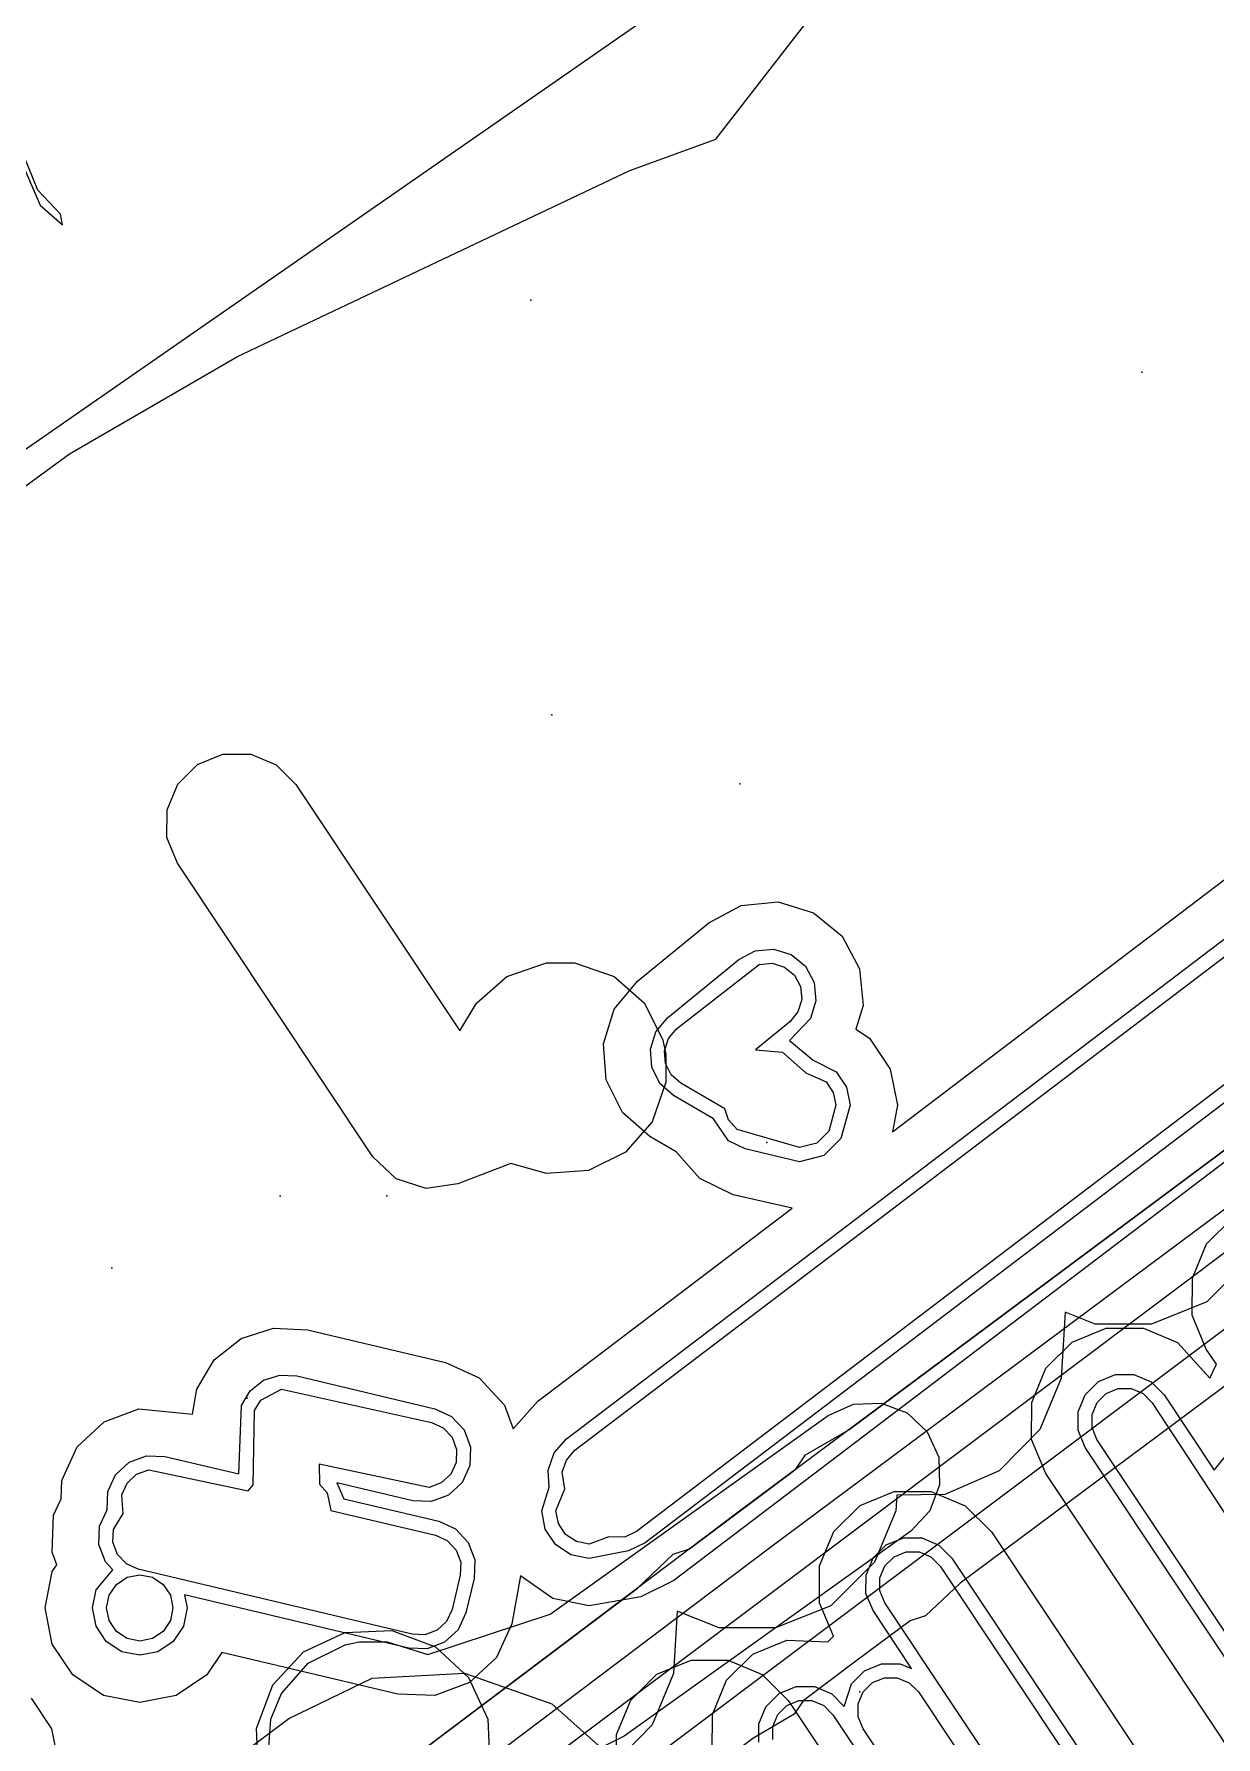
# Model space of a CAD drawing. Header units: metres. Extents: x 8738 to 9560, y -8972 to -7699.
# Drawn here: x 9349.42 to 9374.35, y -7852.86 to -7816.92 of the extents above; entities that cross this region are included whole.
import ezdxf

# ---------------------------------------------------------------- set-up
doc = ezdxf.new("R2010")
doc.units = ezdxf.units.M
for name, color, linetype in [('AI_GREENING_EXCLUSIONS', 1, 'Continuous'), ('AI_GREENING_LAWN', 82, 'Continuous'), ('AI_GREENING_REJECTED', 6, 'Continuous')]:
    doc.layers.add(name, color=color, linetype=linetype)

msp = doc.modelspace()

# ---------------------------------------------------------------- linework, layer by layer
at = {"layer": 'AI_GREENING_EXCLUSIONS'}
for points in [[(9333.088, -7871.645), (9364.359, -7848.05), (9391.502, -7827.84), (9428.723, -7799.764)], [(9333.683, -7872.449), (9364.962, -7848.849), (9392.102, -7828.64), (9429.904, -7800.137)], [(9335.234, -7870.01), (9362.139, -7849.734), (9362.899, -7849.006), (9363.245, -7848.891), (9365.487, -7847.211), (9365.693, -7846.912), (9366.61, -7846.383), (9389.296, -7829.48), (9390.041, -7828.782), (9390.381, -7828.672), (9391.693, -7827.695), (9392.609, -7827.004), (9392.813, -7826.704), (9393.465, -7826.275), (9393.817, -7826.132), (9424.276, -7803.709)], [(9335.234, -7870.01), (9362.139, -7849.734), (9362.899, -7849.006), (9363.245, -7848.891), (9365.487, -7847.211), (9365.693, -7846.912), (9366.61, -7846.383), (9389.296, -7829.48), (9390.041, -7828.782), (9390.381, -7828.672), (9391.693, -7827.695), (9392.609, -7827.004), (9392.813, -7826.704), (9393.465, -7826.275), (9393.817, -7826.132), (9424.276, -7803.709)], [(9427.307, -7806.445), (9396.043, -7829.461), (9395.367, -7830.08), (9395.065, -7830.18), (9394.084, -7830.902), (9392.779, -7831.876), (9392.573, -7832.175), (9391.673, -7832.697), (9368.959, -7849.621), (9368.225, -7850.305), (9367.899, -7850.411), (9366.754, -7851.264), (9365.644, -7852.1), (9365.452, -7852.383), (9364.585, -7852.899), (9337.717, -7873.147)], [(9427.307, -7806.445), (9396.043, -7829.461), (9395.367, -7830.08), (9395.065, -7830.18), (9394.084, -7830.902), (9392.779, -7831.876), (9392.573, -7832.175), (9391.673, -7832.697), (9368.959, -7849.621), (9368.225, -7850.305), (9367.899, -7850.411), (9366.754, -7851.264), (9365.644, -7852.1), (9365.452, -7852.383), (9364.585, -7852.899), (9337.717, -7873.147)], [(9290.515, -7870.721), (9298.927, -7867.09), (9302.956, -7865.851), (9303.549, -7864.809), (9304.803, -7862.961), (9307.503, -7859.687), (9313.421, -7853.735), (9317.016, -7850.685), (9319.418, -7849.087), (9323.035, -7847.164), (9331.447, -7843.533), (9334.616, -7842.524), (9336.27, -7839.861), (9338.638, -7836.801), (9344.34, -7830.64), (9347.478, -7827.747), (9350.166, -7825.781), (9353.712, -7823.73), (9361.989, -7819.801), (9363.801, -7819.142), (9365.776, -7816.594)], [(9349.138, -7819.592), (9349.546, -7820.53), (9350.02, -7820.951), (9349.976, -7820.722), (9349.495, -7820.219), (9349.025, -7819.054)], [(9374.825, -7838.878), (9362.13, -7848.526), (9361.885, -7848.646), (9361.547, -7848.64), (9361.128, -7848.794), (9360.86, -7848.741), (9360.633, -7848.589), (9360.481, -7848.362), (9360.428, -7848.094), (9360.614, -7847.627), (9360.56, -7847.277), (9360.649, -7847.019), (9360.83, -7846.814), (9387.83, -7826.294)], [(9374.591, -7840.689), (9362.917, -7849.561), (9362.216, -7849.903), (9361.128, -7850.094), (9360.363, -7849.942), (9359.683, -7849.462), (9359.5, -7850.476), (9359.175, -7851.186), (9358.603, -7851.717), (9357.872, -7851.989), (9357.092, -7851.961), (9353.379, -7851.081), (9353.062, -7851.554), (9352.413, -7851.988), (9351.648, -7852.14), (9350.883, -7851.988), (9350.234, -7851.554), (9349.8, -7850.905), (9349.648, -7850.14), (9349.8, -7849.375), (9349.898, -7849.229), (9349.799, -7848.963), (9349.827, -7848.184), (9349.987, -7847.836), (9350, -7847.454), (9350.325, -7846.744), (9350.897, -7846.213), (9351.628, -7845.941), (9352.76, -7846.052), (9352.852, -7845.524), (9353.22, -7844.904), (9353.783, -7844.455), (9354.469, -7844.234), (9355.189, -7844.271), (9358.1, -7844.961), (9358.81, -7845.286), (9359.341, -7845.858), (9359.529, -7846.36), (9360.043, -7845.779), (9365.409, -7841.701), (9364.165, -7841.421), (9363.464, -7841.078), (9362.966, -7840.515), (9362.406, -7840.187), (9361.831, -7839.681), (9361.488, -7838.996), (9361.428, -7838.232), (9361.66, -7837.502), (9362.148, -7836.913), (9363.651, -7835.683), (9364.339, -7835.316), (9365.116, -7835.24), (9365.863, -7835.468), (9366.465, -7835.963), (9366.832, -7836.652), (9366.908, -7837.429), (9366.757, -7837.924), (9367.047, -7838.118), (9367.481, -7838.767), (9367.633, -7839.532), (9367.528, -7840.09), (9379.709, -7830.833)], [(9374.863, -7839.226), (9362.312, -7848.765), (9361.961, -7848.936), (9361.128, -7849.094), (9360.745, -7849.018), (9360.421, -7848.801), (9360.204, -7848.477), (9360.128, -7848.094), (9360.284, -7847.592), (9360.262, -7847.236), (9360.389, -7846.867), (9360.648, -7846.575), (9360.648, -7846.575), (9381.587, -7830.661)], [(9374.895, -7853.519), (9370.762, -7847.305), (9370.465, -7846.584), (9370.467, -7845.804), (9370.767, -7845.083), (9371.32, -7844.533), (9372.041, -7844.235), (9372.822, -7844.237), (9373.542, -7844.537), (9374.227, -7845.292), (9374.363, -7844.999), (9374.151, -7844.68), (9373.854, -7843.959), (9373.856, -7843.178), (9374.156, -7842.458), (9374.709, -7841.907)], [(9375.083, -7842.757), (9374.161, -7843.679), (9372.996, -7844.149), (9371.808, -7844.149), (9371.174, -7843.901), (9371.091, -7845.288), (9370.638, -7846.372), (9369.783, -7847.249), (9368.632, -7847.747), (9367.619, -7847.764), (9367.602, -7848.088), (9367.149, -7849.172), (9366.227, -7850.094), (9365.062, -7850.564), (9363.874, -7850.564), (9362.985, -7850.209), (9362.909, -7851.523), (9362.456, -7852.607), (9361.601, -7853.484)], [(9375.743, -7852.988), (9371.595, -7846.752), (9371.446, -7846.391), (9371.447, -7846.001), (9371.597, -7845.641), (9371.874, -7845.365), (9372.234, -7845.217), (9372.624, -7845.217), (9372.985, -7845.368), (9373.26, -7845.644), (9374.317, -7847.233), (9374.651, -7846.821)], [(9375.997, -7852.829), (9371.844, -7846.586), (9371.74, -7846.333), (9371.741, -7846.06), (9371.846, -7845.808), (9372.04, -7845.615), (9372.292, -7845.511), (9372.565, -7845.512), (9372.817, -7845.617), (9373.01, -7845.81), (9377.646, -7852.872)], [(9354.351, -7853.375), (9354.41, -7852.489), (9354.636, -7851.948), (9355.202, -7851.304), (9355.202, -7851.304), (9355.982, -7850.917), (9356.274, -7850.858), (9356.868, -7850.858), (9357.722, -7851.122), (9360.307, -7850.275), (9366.171, -7846.078), (9366.704, -7845.837), (9367.289, -7845.818), (9367.837, -7846.024), (9368.264, -7846.424), (9368.505, -7846.958), (9368.524, -7847.543), (9368.317, -7848.09), (9367.917, -7848.517), (9361.866, -7852.848), (9361.46, -7853.054)], [(9363.726, -7853.169), (9363.728, -7852.388), (9364.028, -7851.668), (9364.581, -7851.117), (9365.303, -7850.82), (9366.164, -7850.856), (9366.281, -7850.739), (9365.989, -7850.03), (9365.991, -7849.249), (9366.291, -7848.529), (9366.844, -7847.978), (9367.565, -7847.681), (9368.346, -7847.683), (9369.066, -7847.983), (9369.617, -7848.536), (9373.753, -7854.756)], [(9364.707, -7852.976), (9364.708, -7852.586), (9364.858, -7852.225), (9365.135, -7851.95), (9365.496, -7851.802), (9365.886, -7851.802), (9366.246, -7851.952), (9366.512, -7852.22), (9366.663, -7851.744), (9366.939, -7851.468), (9367.3, -7851.32), (9367.69, -7851.321), (9367.933, -7851.422), (9367.119, -7850.197), (9366.97, -7849.837), (9366.971, -7849.446), (9367.121, -7849.086), (9367.397, -7848.811), (9367.758, -7848.662), (9368.148, -7848.663), (9368.509, -7848.813), (9368.784, -7849.09), (9372.946, -7855.347)], [(9371.555, -7856.326), (9367.368, -7850.031), (9367.264, -7849.779), (9367.265, -7849.506), (9367.37, -7849.253), (9367.564, -7849.061), (9367.816, -7848.957), (9368.089, -7848.957), (9368.341, -7849.062), (9368.534, -7849.256), (9372.704, -7855.525)], [(9361.703, -7853.59), (9361.705, -7852.809), (9362.005, -7852.089), (9362.558, -7851.538), (9363.28, -7851.241), (9364.06, -7851.243), (9364.78, -7851.543), (9365.331, -7852.096), (9369.702, -7858.668)], [(9354.003, -7853.065), (9354.794, -7852.471), (9356.553, -7851.626), (9358.5, -7851.518), (9360.341, -7852.164), (9361.795, -7853.466)], [(9370.36, -7857.875), (9366.91, -7852.689), (9366.806, -7852.436), (9366.807, -7852.163), (9366.912, -7851.911), (9367.105, -7851.718), (9367.358, -7851.614), (9367.631, -7851.615), (9367.883, -7851.72), (9368.076, -7851.913), (9371.117, -7856.485)], [(9349.352, -7852.042), (9349.786, -7852.691), (9349.938, -7853.456), (9349.786, -7854.221), (9349.352, -7854.87)], [(9365.002, -7852.918), (9365.002, -7852.645), (9365.107, -7852.393), (9365.301, -7852.2), (9365.553, -7852.096), (9365.827, -7852.096), (9366.079, -7852.202), (9366.271, -7852.395), (9370.316, -7858.477)]]:
    msp.add_lwpolyline(points, dxfattribs=at)
for points in [[(9362.46, -7839.878), (9361.894, -7840.522), (9361.114, -7840.909), (9360.228, -7840.968), (9359.475, -7840.76), (9358.357, -7841.191), (9357.693, -7841.286), (9357.055, -7841.083), (9356.568, -7840.622), (9352.443, -7834.421), (9352.22, -7833.879), (9352.222, -7833.294), (9352.447, -7832.754), (9352.862, -7832.341), (9353.403, -7832.118), (9353.988, -7832.119), (9354.528, -7832.344), (9354.941, -7832.759), (9358.399, -7837.957), (9358.751, -7837.379), (9359.395, -7836.813), (9360.228, -7836.528), (9360.822, -7836.528), (9361.655, -7836.813), (9362.299, -7837.379), (9362.686, -7838.159), (9362.745, -7838.451), (9362.745, -7839.045), (9362.46, -7839.878)], [(9362.782, -7837.686), (9364.284, -7836.457), (9364.629, -7836.273), (9365.017, -7836.235), (9365.39, -7836.349), (9365.691, -7836.597), (9365.875, -7836.941), (9365.913, -7837.33), (9365.799, -7837.703), (9365.359, -7838.161), (9365.857, -7838.577), (9366.34, -7838.825), (9366.557, -7839.149), (9366.633, -7839.532), (9366.442, -7840.23), (9366.082, -7840.59), (9365.564, -7840.725), (9364.42, -7840.454), (9364.07, -7840.283), (9363.752, -7839.815), (9362.91, -7839.324), (9362.623, -7839.071), (9362.452, -7838.728), (9362.422, -7838.346), (9362.537, -7837.981), (9362.782, -7837.686)], [(9362.972, -7837.919), (9364.715, -7836.56), (9364.987, -7836.534), (9365.248, -7836.613), (9365.459, -7836.787), (9365.588, -7837.028), (9365.614, -7837.3), (9365.535, -7837.561), (9365.361, -7837.772), (9364.638, -7838.364), (9365.206, -7838.413), (9365.7, -7838.845), (9366.128, -7839.037), (9366.28, -7839.264), (9366.333, -7839.532), (9366.183, -7840.079), (9365.931, -7840.331), (9365.569, -7840.425), (9364.252, -7840.044), (9364.071, -7839.839), (9363.991, -7839.608), (9363.062, -7839.065), (9362.861, -7838.887), (9362.741, -7838.648), (9362.72, -7838.38), (9362.801, -7838.125), (9362.972, -7837.919)], [(9353.79, -7845.871), (9353.974, -7845.561), (9354.256, -7845.336), (9354.599, -7845.226), (9354.958, -7845.244), (9357.87, -7845.935), (9358.225, -7846.097), (9358.49, -7846.383), (9358.626, -7846.748), (9358.612, -7847.138), (9358.45, -7847.493), (9358.164, -7847.759), (9357.798, -7847.895), (9357.409, -7847.881), (9355.803, -7847.5), (9355.952, -7847.837), (9357.957, -7848.312), (9358.312, -7848.474), (9358.578, -7848.76), (9358.714, -7849.126), (9358.7, -7849.516), (9358.527, -7850.246), (9358.364, -7850.6), (9358.078, -7850.866), (9357.713, -7851.002), (9357.323, -7850.988), (9352.594, -7849.867), (9352.648, -7850.14), (9352.572, -7850.523), (9352.355, -7850.847), (9352.031, -7851.064), (9351.648, -7851.14), (9351.265, -7851.064), (9350.941, -7850.847), (9350.724, -7850.523), (9350.648, -7850.14), (9350.724, -7849.757), (9351.08, -7849.34), (9350.922, -7849.17), (9350.786, -7848.804), (9350.8, -7848.414), (9350.96, -7848.067), (9350.973, -7847.684), (9351.136, -7847.33), (9351.422, -7847.064), (9351.787, -7846.928), (9352.177, -7846.942), (9353.737, -7847.312), (9353.79, -7845.871)], [(9354.2, -7845.758), (9354.637, -7845.523), (9357.801, -7846.226), (9358.049, -7846.34), (9358.235, -7846.54), (9358.33, -7846.796), (9358.32, -7847.069), (9358.207, -7847.317), (9358.007, -7847.503), (9357.751, -7847.599), (9355.435, -7847.105), (9355.438, -7847.53), (9355.599, -7847.714), (9355.68, -7848.081), (9357.888, -7848.604), (9358.136, -7848.718), (9358.322, -7848.918), (9358.418, -7849.174), (9358.408, -7849.447), (9358.235, -7850.176), (9358.121, -7850.425), (9357.921, -7850.611), (9357.665, -7850.706), (9357.392, -7850.696), (9351.612, -7849.326), (9351.364, -7849.212), (9351.178, -7849.012), (9351.082, -7848.756), (9351.092, -7848.483), (9351.3, -7848.147), (9351.265, -7847.754), (9351.379, -7847.505), (9351.579, -7847.319), (9351.835, -7847.224), (9353.932, -7847.666), (9354.039, -7847.541), (9354.071, -7845.975), (9354.2, -7845.758)], [(9351.153, -7850.635), (9351.001, -7850.408), (9350.948, -7850.14), (9351.001, -7849.872), (9351.153, -7849.645), (9351.38, -7849.493), (9351.648, -7849.44), (9351.916, -7849.493), (9352.143, -7849.645), (9352.295, -7849.872), (9352.348, -7850.14), (9352.295, -7850.408), (9352.143, -7850.635), (9351.916, -7850.787), (9351.648, -7850.84), (9351.38, -7850.787), (9351.153, -7850.635)], [(9355.981, -7850.657), (9356.967, -7850.618), (9357.884, -7850.959), (9358.583, -7851.606), (9358.992, -7852.488), (9359.031, -7853.474), (9358.69, -7854.391), (9358.043, -7855.09), (9357.161, -7855.499), (9356.175, -7855.538), (9355.258, -7855.197), (9354.559, -7854.55), (9354.15, -7853.668), (9354.111, -7852.682), (9354.452, -7851.765), (9355.099, -7851.066), (9355.981, -7850.657)]]:
    msp.add_lwpolyline(points, close=True, dxfattribs=at)
at = {"layer": 'AI_GREENING_LAWN'}
for points in [[(9343.818, -7829.443), (9390.353, -7797.129)], [(9430.594, -7800.53), (9334.102, -7873.009)], [(9358.486, -7856.305), (9396.899, -7827.466), (9397.06, -7827.386), (9397.239, -7827.368), (9397.413, -7827.414), (9397.469, -7827.454), (9397.472, -7827.449), (9397.568, -7827.51), (9397.623, -7827.515), (9397.799, -7827.489), (9397.923, -7827.433), (9398.67, -7826.795), (9398.698, -7826.76), (9398.692, -7826.715), (9398.65, -7826.597), (9398.623, -7826.388), (9398.685, -7826.187), (9398.823, -7826.029), (9427.38, -7804.788)]]:
    msp.add_lwpolyline(points, dxfattribs=at)
at = {"layer": 'AI_GREENING_REJECTED'}
for p in [(9359.9, -7822.54), (9372.79, -7824.06), (9360.34, -7831.29), (9364.31, -7832.75), (9364.88, -7840.32), (9354.61, -7841.45), (9356.86, -7841.44), (9351.06, -7842.96), (9353.91, -7845.71), (9366.84, -7851.91)]:
    msp.add_point(p, dxfattribs=at)

doc.saveas('drawing.dxf')
